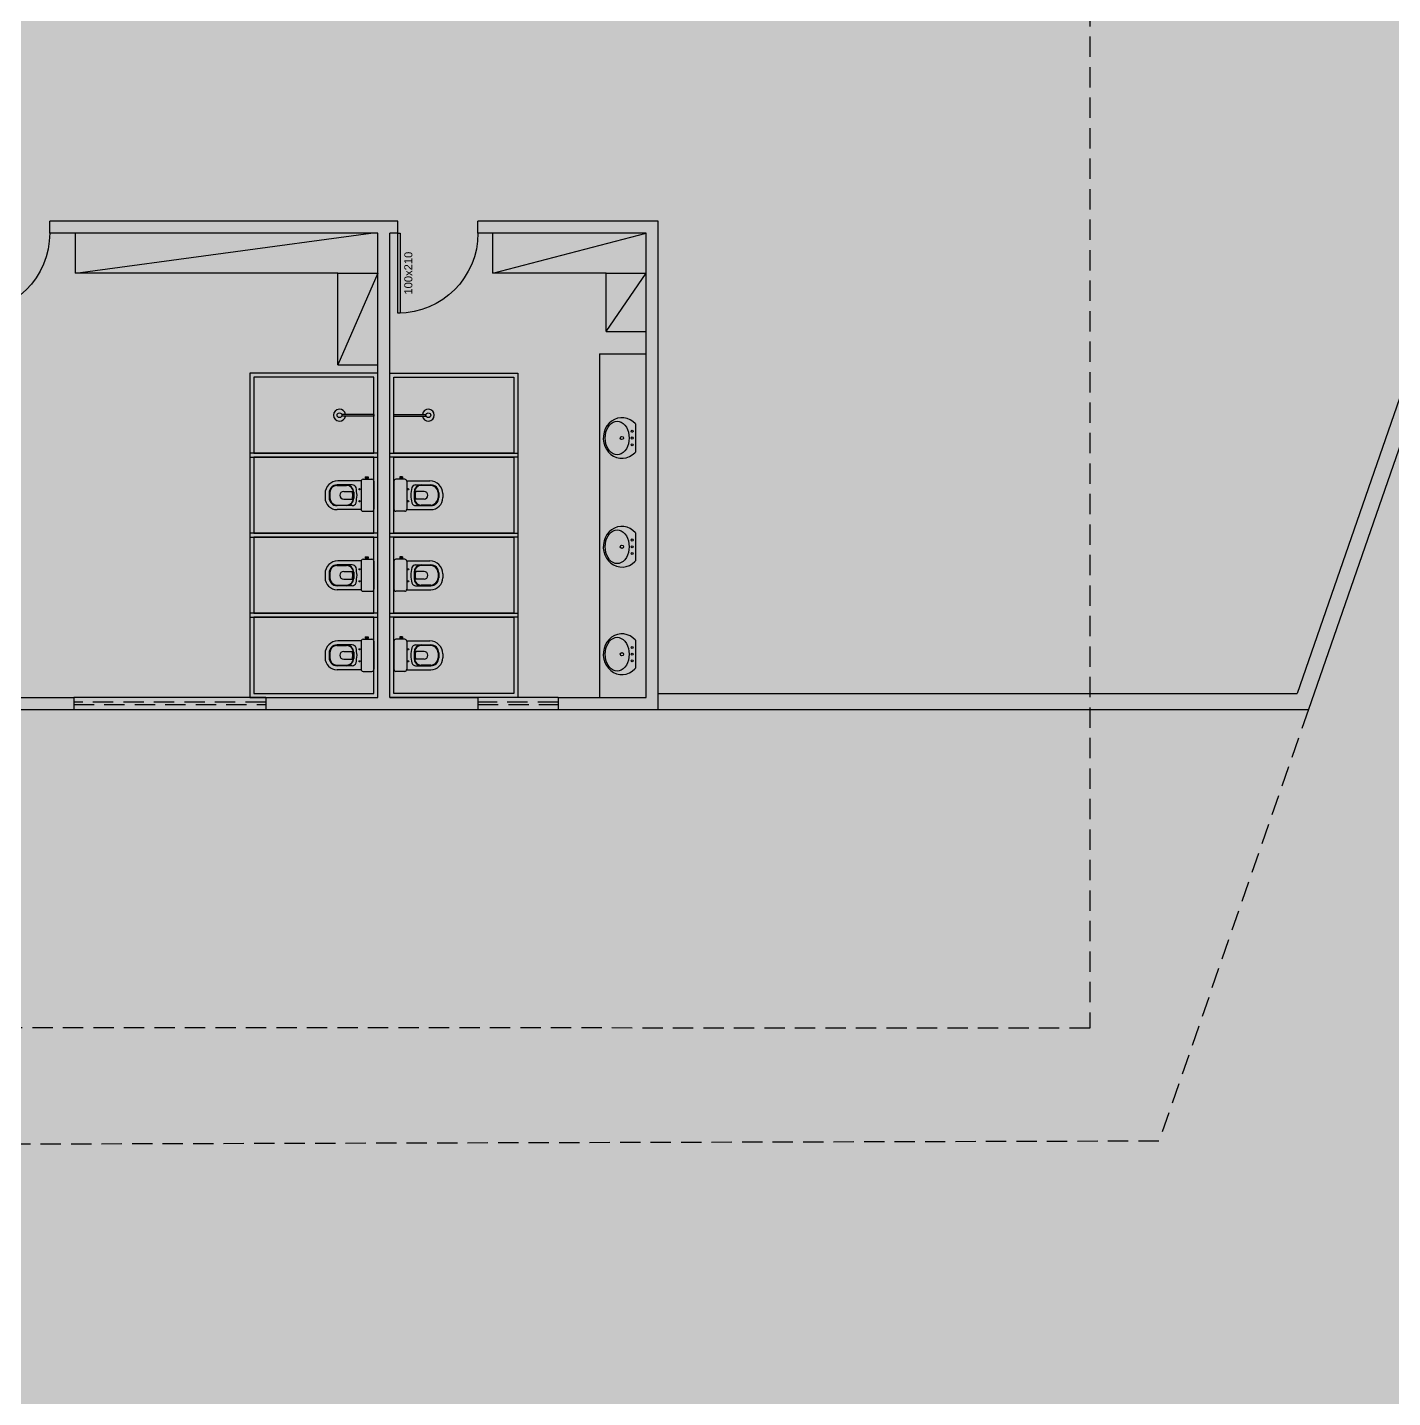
# Model space of a CAD drawing. Header units: centimetres. Extents: x 0 to 1099704, y -139216 to 99734.
# Drawn here: x 855357 to 857062, y 9415 to 11127 of the extents above; entities that cross this region are included whole.
import ezdxf
from ezdxf.enums import TextEntityAlignment as Align

# ---------------------------------------------------------------- set-up
doc = ezdxf.new("R2010")
doc.units = ezdxf.units.CM
doc.header["$LTSCALE"] = 4
doc.linetypes.add('DASHED2', pattern=[9.525, 6.35, -3.175])
for name, color, linetype in [('0.1', 1, 'Continuous'), ('0.2', 2, 'Continuous'), ('0.4', 4, 'Continuous'), ('0.6', 6, 'Continuous'), ('02-CONT', 2, 'Continuous')]:
    doc.layers.add(name, color=color, linetype=linetype)
doc.styles.add('2mm 1-50', font='arial.ttf', dxfattribs={"height": 0.1})

# ---------------------------------------------------------------- blocks, each defined once
blk = doc.blocks.new('1_00e')
blk.add_lwpolyline([(-28.4, -52.3), (-25.4, -52.3), (-25.4, 47.7), (-28.4, 47.7)], close=True)
at = {"color": 1}
blk.add_arc((-28.4, -52.3), 100, 0, 90, dxfattribs=at)

msp = doc.modelspace()

# ---------------------------------------------------------------- hatches: boundary and pattern name
at = {"layer": '0.2', "true_color": 0x000000}
h = msp.add_hatch(color=18, dxfattribs=at)
h.dxf.hatch_style = 1
h.paths.add_polyline_path([(857795.036, 12691.477), (852929.471, 12691.477), (852929.471, 12671.477), (857766.932, 12671.477), (856942.874, 10295.21), (856144.471, 10295.21), (856144.471, 10275.21), (856957.106, 10275.21)])
h = msp.add_hatch(color=18, dxfattribs=at)
h.dxf.hatch_style = 1
h.paths.add_polyline_path([(853733.768, 12513.013), (853693.768, 12513.013), (853693.768, 12488.013), (853708.768, 12488.013), (853708.768, 12498.013), (853733.768, 12498.013)])
h.paths.add_polyline_path([(854753.768, 11998.013), (854743.768, 11998.013), (854743.768, 12213.013), (854933.768, 12213.013), (854933.768, 11998.013), (854923.768, 11998.013), (854923.768, 11983.013), (854948.768, 11983.013), (854958.768, 11983.013), (854958.768, 11998.013), (854948.768, 11998.013), (854948.768, 12213.013), (855138.768, 12213.013), (855138.768, 11998.013), (855128.768, 11998.013), (855128.768, 11983.013), (855153.768, 11983.013), (856023.768, 11983.013), (856023.768, 11998.013), (855153.768, 11998.013), (855153.768, 12298.013), (855138.768, 12298.013), (855138.768, 12228.013), (854933.768, 12228.013), (854743.768, 12228.013), (854743.768, 12298.013), (854728.768, 12298.013), (854728.768, 11998.013), (853708.768, 11998.013), (853708.768, 12328.013), (853701.268, 12328.013), (853693.768, 12328.013), (853693.768, 11983.013), (854743.768, 11983.013), (854753.768, 11983.013)])
h.paths.add_polyline_path([(854821.268, 12513.013), (854743.768, 12513.013), (854703.768, 12513.013), (854703.768, 12498.013), (854728.768, 12498.013), (854821.268, 12498.013)])
h.paths.add_polyline_path([(855178.768, 12513.013), (855138.768, 12513.013), (855061.268, 12513.013), (855061.268, 12498.013), (855153.768, 12498.013), (855178.768, 12498.013)])
h.paths.add_polyline_path([(856683.768, 11998.013), (856683.768, 12048.013), (856668.768, 12048.013), (856668.768, 11998.013), (856298.768, 11998.013), (856298.768, 11983.013), (856353.768, 11983.013), (856353.768, 11791.695), (856368.768, 11791.695), (856368.768, 11983.013), (856668.768, 11983.013), (856668.768, 11885.513), (856683.768, 11885.513)])
h.paths.add_polyline_path([(856683.768, 11685.513), (856668.768, 11685.513), (856668.768, 11588.013), (856368.768, 11588.013), (856368.768, 11598.013), (856353.768, 11598.013), (856353.768, 11573.013), (856683.768, 11573.013)])
h.paths.add_polyline_path([(856368.768, 11791.695), (856353.768, 11791.695), (856353.768, 11718.013), (856368.768, 11718.013)])
h.paths.add_polyline_path([(856088.768, 11724.879), (856063.768, 11724.879), (856063.768, 11709.879), (856073.768, 11709.879), (856073.768, 11179.879), (856023.768, 11179.879), (856023.768, 11164.879), (856088.768, 11164.879)])
h.paths.add_polyline_path([(855843.768, 11179.879), (855793.768, 11179.879), (855793.768, 11709.879), (855963.768, 11709.879), (855963.768, 11724.879), (855778.768, 11724.879), (855768.768, 11724.879), (855768.768, 11709.879), (855778.768, 11709.879), (855778.768, 11179.879), (855703.768, 11179.879), (855703.768, 11164.879), (855793.768, 11164.879), (855843.768, 11164.879)])
h.paths.add_polyline_path([(855303.768, 11179.879), (855228.768, 11179.879), (855228.768, 11709.879), (855608.768, 11709.879), (855608.768, 11717.379), (855608.768, 11724.879), (855213.768, 11724.879), (855203.768, 11724.879), (855203.768, 11709.879), (855213.768, 11709.879), (855213.768, 11179.879), (855178.768, 11179.879), (855178.768, 11164.879), (855228.768, 11164.879), (855303.768, 11164.879)])
h.paths.add_polyline_path([(854998.768, 11179.879), (854963.768, 11179.879), (854963.768, 11709.879), (855103.768, 11709.879), (855103.768, 11724.879), (854948.768, 11724.879), (854938.768, 11724.879), (854938.768, 11709.879), (854948.768, 11709.879), (854948.768, 11179.879), (854898.768, 11179.879), (854898.768, 11164.879), (854963.768, 11164.879), (854998.768, 11164.879)])
h.paths.add_polyline_path([(854718.768, 11179.879), (854668.768, 11179.879), (854668.768, 11709.879), (854838.768, 11709.879), (854838.768, 11724.879), (854653.768, 11724.879), (854643.768, 11724.879), (854643.768, 11709.879), (854653.768, 11709.879), (854653.768, 11179.879), (854563.768, 11179.879), (854563.768, 11164.879), (854668.768, 11164.879), (854718.768, 11164.879)])
h.paths.add_polyline_path([(854363.768, 11179.879), (854273.768, 11179.879), (854273.768, 11709.879), (854543.768, 11709.879), (854543.768, 11724.879), (854258.768, 11724.879), (854248.768, 11724.879), (854248.768, 11709.879), (854258.768, 11709.879), (854258.768, 11179.879), (854133.768, 11179.879), (854133.768, 11164.879), (854273.768, 11164.879), (854363.768, 11164.879)])
h.paths.add_polyline_path([(853833.768, 11179.879), (853708.768, 11179.879), (853708.768, 11709.879), (854088.768, 11709.879), (854088.768, 11717.379), (854088.768, 11724.879), (853693.768, 11724.879), (853693.768, 11164.879), (853833.768, 11164.879)])
h.paths.add_polyline_path([(853751.971, 10290.21), (853659.471, 10290.21), (853659.471, 10870.21), (853669.471, 10870.21), (853669.471, 10885.21), (853644.471, 10885.21), (853644.471, 10605.21), (853634.471, 10605.21), (853634.471, 10590.21), (853644.471, 10590.21), (853644.471, 10290.21), (853444.471, 10290.21), (853444.471, 10590.21), (853544.471, 10590.21), (853544.471, 10605.21), (853429.471, 10605.21), (853429.471, 10275.21), (853659.471, 10275.21), (853751.971, 10275.21)])
h.paths.add_polyline_path([(854259.471, 10870.21), (854269.471, 10870.21), (854269.471, 10885.21), (854244.471, 10885.21), (854114.471, 10885.21), (854114.471, 10870.21), (854244.471, 10870.21), (854244.471, 10290.21), (854151.971, 10290.21), (854151.971, 10275.21), (854259.471, 10275.21), (854329.471, 10275.21), (854329.471, 10290.21), (854259.471, 10290.21)])
h.paths.add_polyline_path([(853914.471, 10885.21), (853769.471, 10885.21), (853769.471, 10870.21), (853914.471, 10870.21)])
h.paths.add_polyline_path([(854564.471, 10885.21), (854369.471, 10885.21), (854369.471, 10870.21), (854564.471, 10870.21)])
h.paths.add_polyline_path([(854609.471, 10290.21), (854529.471, 10290.21), (854529.471, 10275.21), (854609.471, 10275.21)])
h.paths.add_polyline_path([(855414.471, 10290.21), (855274.471, 10290.21), (855274.471, 10870.21), (855284.471, 10870.21), (855284.471, 10885.21), (855259.471, 10885.21), (855064.471, 10885.21), (855064.471, 10870.21), (855259.471, 10870.21), (855259.471, 10290.21), (854909.471, 10290.21), (854909.471, 10275.21), (855274.471, 10275.21), (855414.471, 10275.21)])
h.paths.add_polyline_path([(855809.471, 10870.21), (855819.471, 10870.21), (855819.471, 10885.21), (855794.471, 10885.21), (855384.471, 10885.21), (855384.471, 10870.21), (855794.471, 10870.21), (855794.471, 10290.21), (855654.471, 10290.21), (855654.471, 10275.21), (855809.471, 10275.21), (855919.471, 10275.21), (855919.471, 10290.21), (855809.471, 10290.21)])
h.paths.add_polyline_path([(856144.471, 10885.21), (855919.471, 10885.21), (855919.471, 10870.21), (856129.471, 10870.21), (856129.471, 10290.21), (856019.471, 10290.21), (856019.471, 10275.21), (856144.471, 10275.21)])
h.paths.add_polyline_path([(853126.768, 12268.013), (853126.768, 12498.013), (853316.768, 12498.013), (853316.768, 12268.013)], flags=16)
h.paths.add_polyline_path([(853261.268, 12259.513), (853261.268, 12263.513), (853259.768, 12263.513), (853259.768, 12263.313), (853261.068, 12263.313), (853261.068, 12259.713), (853214.468, 12259.713), (853214.468, 12263.313), (853215.768, 12263.313), (853215.768, 12263.513), (853214.268, 12263.513), (853214.268, 12259.513)])
h.paths.add_polyline_path([(853309.268, 12266.513), (853309.268, 12268.013), (853216.268, 12268.013), (853216.268, 12266.513)], flags=0)
h.paths.add_polyline_path([(853157.268, 12268.013), (853309.268, 12268.013), (853309.268, 12259.013), (853307.768, 12259.013), (853307.768, 12258.813), (853309.068, 12258.813), (853309.068, 12253.213), (853259.468, 12253.213), (853259.468, 12258.813), (853260.768, 12258.813), (853260.768, 12259.013), (853259.268, 12259.013), (853259.268, 12253.013), (853331.768, 12253.013), (853331.768, 12513.013), (853111.768, 12513.013), (853111.768, 12253.013), (853157.268, 12253.013), (853157.268, 12259.013)])
h.paths.add_polyline_path([(856153.768, 12488.013), (856168.768, 12488.013), (856168.768, 12498.013), (856668.768, 12498.013), (856668.768, 12448.013), (856683.768, 12448.013), (856683.768, 12513.013), (856153.768, 12513.013), (856128.768, 12513.013), (856128.768, 12498.013), (856153.768, 12498.013)])
at = {"layer": '0.4', "true_color": 0xf8f3ec}
h = msp.add_hatch(color=7, dxfattribs=at)
h.dxf.hatch_style = 1
h.paths.add_polyline_path([(865654.487, 6328.003), (865654.487, 15549.552), (844265.68, 15549.552), (844265.68, 6328.003)])

# ---------------------------------------------------------------- linework, layer by layer
at = {"ltscale": 10}
msp.add_line((855789.471, 10643.71, 77040.339), (855789.471, 10641.71, 77040.339), dxfattribs=at)
at = {"layer": '0.1', "linetype": 'DASHED2'}
for p, q in [((855654.471, 10284.21, 77040.339), (855414.471, 10284.21, 77040.339)), ((855414.471, 10281.21, 77040.339), (855654.471, 10281.21, 77040.339)), ((856019.471, 10284.21, 77040.339), (855919.471, 10284.21, 77040.339)), ((855919.471, 10281.21, 77040.339), (856019.471, 10281.21, 77040.339)), ((856957.106, 10275.21), (856770.014, 9735.709)), ((856770.014, 9735.709), (852929.471, 9725.21))]:
    msp.add_line(p, q, dxfattribs=at)
msp.add_lwpolyline([(856683.768, 11573.013), (856683.768, 9877.013), (852929.471, 9877.351)], dxfattribs=at)
at = {"layer": '0.2'}
for p, q in [((855416.622, 10820.21, 77040.339), (855416.622, 10870.21, 77040.339)), ((855416.622, 10820.21, 77040.339), (855785.657, 10870.21, 77040.339)), ((855938.166, 10820.21, 77040.339), (855938.166, 10870.21, 77040.339)), ((855938.166, 10820.21, 77040.339), (856129.471, 10870.21, 77040.339)), ((855744.471, 10820.21, 77040.339), (855794.471, 10820.21, 77040.339)), ((855794.471, 10820.21, 77040.339), (855744.471, 10705.659, 77040.339)), ((856079.471, 10820.21, 77040.339), (856129.471, 10820.21, 77040.339)), ((856079.471, 10747.133, 77040.339), (856129.471, 10820.21, 77040.339)), ((856079.471, 10747.133, 77040.339), (856129.471, 10747.133, 77040.339)), ((856071.252, 10719.574, 77040.339), (856129.471, 10719.574, 77040.339)), ((856071.252, 10719.574, 77040.339), (856071.252, 10290.21, 77040.339)), ((855744.471, 10705.659, 77040.339), (855794.471, 10705.659, 77040.339)), ((855789.471, 10643.71, 77040.339), (855749.299, 10643.71, 77040.339)), ((855789.471, 10641.71, 77040.339), (855749.299, 10641.71, 77040.339)), ((855814.471, 10643.71, 77040.339), (855854.643, 10643.71, 77040.339)), ((855814.471, 10641.71, 77040.339), (855854.643, 10641.71, 77040.339)), ((856083.223, 10632.655, 77040.339), (856080.542, 10629.328, 77040.339)), ((856086.392, 10635.423, 77040.339), (856083.223, 10632.655, 77040.339)), ((856083.836, 10630.417, 77040.339), (856085.968, 10632.527, 77040.339)), ((856085.968, 10632.527, 77040.339), (856088.326, 10634.083, 77040.339)), ((856089.953, 10637.547, 77040.339), (856086.392, 10635.423, 77040.339)), ((856088.326, 10634.083, 77040.339), (856090.839, 10635.035, 77040.339)), ((856093.797, 10638.963, 77040.339), (856089.953, 10637.547, 77040.339)), ((856090.839, 10635.035, 77040.339), (856093.431, 10635.356, 77040.339)), ((856093.431, 10635.356, 77040.339), (856096.023, 10635.035, 77040.339)), ((856097.808, 10639.628, 77040.339), (856093.797, 10638.963, 77040.339)), ((856096.023, 10635.035, 77040.339), (856098.537, 10634.083, 77040.339)), ((856101.863, 10639.522, 77040.339), (856097.808, 10639.628, 77040.339)), ((856098.537, 10634.083, 77040.339), (856100.895, 10632.527, 77040.339)), ((856100.895, 10632.527, 77040.339), (856103.026, 10630.417, 77040.339)), ((856105.84, 10638.648, 77040.339), (856101.863, 10639.522, 77040.339)), ((856109.618, 10637.033, 77040.339), (856105.84, 10638.648, 77040.339)), ((856113.082, 10634.725, 77040.339), (856109.618, 10637.033, 77040.339)), ((856116.126, 10631.795, 77040.339), (856113.082, 10634.725, 77040.339)), ((856116.126, 10631.795, 77040.339), (856116.126, 10596.697, 77040.339)), ((856076.152, 10617.068, 77040.339), (856076.055, 10612.635, 77040.339)), ((856076.952, 10621.414, 77040.339), (856076.152, 10617.068, 77040.339)), ((856078.43, 10625.542, 77040.339), (856076.952, 10621.414, 77040.339)), ((856080.542, 10629.328, 77040.339), (856078.43, 10625.542, 77040.339)), ((856078.504, 10614.246, 77040.339), (856078.731, 10617.911, 77040.339)), ((856078.731, 10617.911, 77040.339), (856079.405, 10621.466, 77040.339)), ((856079.405, 10621.466, 77040.339), (856080.504, 10624.801, 77040.339)), ((856080.504, 10624.801, 77040.339), (856081.997, 10627.815, 77040.339)), ((856081.997, 10627.815, 77040.339), (856083.836, 10630.417, 77040.339)), ((856103.026, 10630.417, 77040.339), (856104.866, 10627.815, 77040.339)), ((856104.866, 10627.815, 77040.339), (856106.358, 10624.801, 77040.339)), ((856106.358, 10624.801, 77040.339), (856107.458, 10621.466, 77040.339)), ((856107.458, 10621.466, 77040.339), (856108.132, 10617.911, 77040.339)), ((856108.132, 10617.911, 77040.339), (856108.358, 10614.246, 77040.339)), ((856076.055, 10612.635, 77040.339), (856076.664, 10608.252, 77040.339)), ((856076.664, 10608.252, 77040.339), (856077.96, 10604.051, 77040.339)), ((856077.96, 10604.051, 77040.339), (856079.904, 10600.16, 77040.339)), ((856078.731, 10610.58, 77040.339), (856078.504, 10614.246, 77040.339)), ((856079.405, 10607.026, 77040.339), (856078.731, 10610.58, 77040.339)), ((856080.504, 10603.691, 77040.339), (856079.405, 10607.026, 77040.339)), ((856079.904, 10600.16, 77040.339), (856082.436, 10596.697, 77040.339)), ((856081.997, 10600.677, 77040.339), (856080.504, 10603.691, 77040.339)), ((856083.836, 10598.075, 77040.339), (856081.997, 10600.677, 77040.339)), ((856085.968, 10595.964, 77040.339), (856083.836, 10598.075, 77040.339)), ((856103.026, 10598.075, 77040.339), (856100.895, 10595.964, 77040.339)), ((856104.866, 10600.677, 77040.339), (856103.026, 10598.075, 77040.339)), ((856106.358, 10603.691, 77040.339), (856104.866, 10600.677, 77040.339)), ((856107.458, 10607.026, 77040.339), (856106.358, 10603.691, 77040.339)), ((856108.132, 10610.58, 77040.339), (856107.458, 10607.026, 77040.339)), ((856108.358, 10614.246, 77040.339), (856108.132, 10610.58, 77040.339)), ((856082.436, 10596.697, 77040.339), (856085.481, 10593.767, 77040.339)), ((856085.481, 10593.767, 77040.339), (856088.944, 10591.459, 77040.339)), ((856088.326, 10594.409, 77040.339), (856085.968, 10595.964, 77040.339)), ((856090.839, 10593.457, 77040.339), (856088.326, 10594.409, 77040.339)), ((856088.944, 10591.459, 77040.339), (856092.722, 10589.843, 77040.339)), ((856093.431, 10593.136, 77040.339), (856090.839, 10593.457, 77040.339)), ((856092.722, 10589.843, 77040.339), (856096.699, 10588.969, 77040.339)), ((856096.023, 10593.457, 77040.339), (856093.431, 10593.136, 77040.339)), ((856098.537, 10594.409, 77040.339), (856096.023, 10593.457, 77040.339)), ((856096.699, 10588.969, 77040.339), (856100.755, 10588.863, 77040.339)), ((856100.895, 10595.964, 77040.339), (856098.537, 10594.409, 77040.339)), ((856100.755, 10588.863, 77040.339), (856104.765, 10589.528, 77040.339)), ((856104.765, 10589.528, 77040.339), (856108.609, 10590.945, 77040.339)), ((856108.609, 10590.945, 77040.339), (856112.17, 10593.069, 77040.339)), ((856112.17, 10593.069, 77040.339), (856115.339, 10595.837, 77040.339)), ((856115.339, 10595.837, 77040.339), (856116.126, 10596.697, 77040.339)), ((855778.721, 10565.71, 77040.339), (855778.721, 10564.21, 77040.339)), ((855778.721, 10565.71, 77040.339), (855782.221, 10565.71, 77040.339)), ((855778.721, 10564.21, 77040.339), (855782.221, 10564.21, 77040.339)), ((855778.971, 10564.21, 77040.339), (855778.971, 10562.71, 77040.339)), ((855781.971, 10564.21, 77040.339), (855781.971, 10562.71, 77040.339)), ((855782.221, 10565.71, 77040.339), (855782.221, 10564.21, 77040.339)), ((855821.721, 10565.71, 77040.339), (855821.721, 10564.21, 77040.339)), ((855825.221, 10565.71, 77040.339), (855821.721, 10565.71, 77040.339)), ((855825.221, 10564.21, 77040.339), (855821.721, 10564.21, 77040.339)), ((855821.971, 10564.21, 77040.339), (855821.971, 10562.71, 77040.339)), ((855824.971, 10564.21, 77040.339), (855824.971, 10562.71, 77040.339)), ((855825.221, 10565.71, 77040.339), (855825.221, 10564.21, 77040.339)), ((855743.371, 10554.96, 77040.339), (855755.371, 10554.96, 77040.339)), ((855755.071, 10555.71, 77040.339), (855743.471, 10555.71, 77040.339)), ((855773.522, 10560.71, 77040.339), (855744.471, 10560.71, 77040.339)), ((855751.771, 10547.51, 77040.339), (855762.364, 10547.51, 77040.339)), ((855762.346, 10555.71, 77040.339), (855755.071, 10555.71, 77040.339)), ((855763.871, 10546.46, 77040.339), (855763.871, 10538.96, 77040.339)), ((855764.271, 10546.51, 77040.339), (855764.271, 10538.91, 77040.339)), ((855773.471, 10560.21, 77040.339), (855773.471, 10525.21, 77040.339)), ((855775.971, 10562.71, 77040.339), (855786.971, 10562.71, 77040.339)), ((855789.471, 10560.21, 77040.339), (855789.471, 10525.21, 77040.339)), ((855814.471, 10560.21, 77040.339), (855814.471, 10525.21, 77040.339)), ((855827.971, 10562.71, 77040.339), (855816.971, 10562.71, 77040.339)), ((855830.421, 10560.71, 77040.339), (855859.471, 10560.71, 77040.339)), ((855830.471, 10560.21, 77040.339), (855830.471, 10525.21, 77040.339)), ((855839.671, 10546.51, 77040.339), (855839.671, 10538.91, 77040.339)), ((855840.071, 10546.46, 77040.339), (855840.071, 10538.96, 77040.339)), ((855852.171, 10547.51, 77040.339), (855841.578, 10547.51, 77040.339)), ((855841.597, 10555.71, 77040.339), (855848.871, 10555.71, 77040.339)), ((855860.571, 10554.96, 77040.339), (855848.571, 10554.96, 77040.339)), ((855848.871, 10555.71, 77040.339), (855860.471, 10555.71, 77040.339)), ((855728.471, 10544.71, 77040.339), (855728.471, 10539.71, 77040.339)), ((855733.471, 10545.71, 77040.339), (855733.471, 10539.71, 77040.339)), ((855734.371, 10545.96, 77040.339), (855734.371, 10539.46, 77040.339)), ((855743.371, 10530.46, 77040.339), (855755.371, 10530.46, 77040.339)), ((855755.071, 10529.71, 77040.339), (855743.471, 10529.71, 77040.339)), ((855751.771, 10537.91, 77040.339), (855762.364, 10537.91, 77040.339)), ((855762.346, 10529.71, 77040.339), (855755.071, 10529.71, 77040.339)), ((855852.171, 10537.91, 77040.339), (855841.578, 10537.91, 77040.339)), ((855841.597, 10529.71, 77040.339), (855848.871, 10529.71, 77040.339)), ((855860.571, 10530.46, 77040.339), (855848.571, 10530.46, 77040.339)), ((855848.871, 10529.71, 77040.339), (855860.471, 10529.71, 77040.339)), ((855869.571, 10545.96, 77040.339), (855869.571, 10539.46, 77040.339)), ((855870.471, 10545.71, 77040.339), (855870.471, 10539.71, 77040.339)), ((855875.471, 10544.71, 77040.339), (855875.471, 10539.71, 77040.339)), ((855773.522, 10524.71, 77040.339), (855743.471, 10524.71, 77040.339)), ((855775.971, 10522.71, 77040.339), (855786.971, 10522.71, 77040.339)), ((855827.971, 10522.71, 77040.339), (855816.971, 10522.71, 77040.339)), ((855830.421, 10524.71, 77040.339), (855860.471, 10524.71, 77040.339)), ((856083.223, 10496.811, 77040.339), (856080.542, 10493.484, 77040.339)), ((856086.392, 10499.578, 77040.339), (856083.223, 10496.811, 77040.339)), ((856083.836, 10494.573, 77040.339), (856085.968, 10496.683, 77040.339)), ((856085.968, 10496.683, 77040.339), (856088.326, 10498.239, 77040.339)), ((856089.953, 10501.703, 77040.339), (856086.392, 10499.578, 77040.339)), ((856088.326, 10498.239, 77040.339), (856090.839, 10499.191, 77040.339)), ((856093.797, 10503.119, 77040.339), (856089.953, 10501.703, 77040.339)), ((856090.839, 10499.191, 77040.339), (856093.431, 10499.512, 77040.339)), ((856093.431, 10499.512, 77040.339), (856096.023, 10499.191, 77040.339)), ((856097.808, 10503.784, 77040.339), (856093.797, 10503.119, 77040.339)), ((856096.023, 10499.191, 77040.339), (856098.537, 10498.239, 77040.339)), ((856101.863, 10503.678, 77040.339), (856097.808, 10503.784, 77040.339)), ((856098.537, 10498.239, 77040.339), (856100.895, 10496.683, 77040.339)), ((856100.895, 10496.683, 77040.339), (856103.026, 10494.573, 77040.339)), ((856105.84, 10502.804, 77040.339), (856101.863, 10503.678, 77040.339)), ((856109.618, 10501.189, 77040.339), (856105.84, 10502.804, 77040.339)), ((856113.082, 10498.881, 77040.339), (856109.618, 10501.189, 77040.339)), ((856116.126, 10495.951, 77040.339), (856113.082, 10498.881, 77040.339)), ((856116.126, 10495.951, 77040.339), (856116.126, 10460.853, 77040.339)), ((856076.152, 10481.224, 77040.339), (856076.055, 10476.791, 77040.339)), ((856076.952, 10485.57, 77040.339), (856076.152, 10481.224, 77040.339)), ((856078.43, 10489.698, 77040.339), (856076.952, 10485.57, 77040.339)), ((856080.542, 10493.484, 77040.339), (856078.43, 10489.698, 77040.339)), ((856078.504, 10478.402, 77040.339), (856078.731, 10482.067, 77040.339)), ((856078.731, 10474.736, 77040.339), (856078.504, 10478.402, 77040.339)), ((856078.731, 10482.067, 77040.339), (856079.405, 10485.622, 77040.339)), ((856079.405, 10485.622, 77040.339), (856080.504, 10488.957, 77040.339)), ((856080.504, 10488.957, 77040.339), (856081.997, 10491.971, 77040.339)), ((856081.997, 10491.971, 77040.339), (856083.836, 10494.573, 77040.339)), ((856103.026, 10494.573, 77040.339), (856104.866, 10491.971, 77040.339)), ((856104.866, 10491.971, 77040.339), (856106.358, 10488.957, 77040.339)), ((856106.358, 10488.957, 77040.339), (856107.458, 10485.622, 77040.339)), ((856107.458, 10485.622, 77040.339), (856108.132, 10482.067, 77040.339)), ((856108.132, 10482.067, 77040.339), (856108.358, 10478.402, 77040.339)), ((856108.358, 10478.402, 77040.339), (856108.132, 10474.736, 77040.339)), ((855773.522, 10460.71, 77040.339), (855744.471, 10460.71, 77040.339)), ((855775.971, 10462.71, 77040.339), (855786.971, 10462.71, 77040.339)), ((855778.721, 10465.71, 77040.339), (855778.721, 10464.21, 77040.339)), ((855778.721, 10465.71, 77040.339), (855782.221, 10465.71, 77040.339)), ((855778.721, 10464.21, 77040.339), (855782.221, 10464.21, 77040.339)), ((855778.971, 10464.21, 77040.339), (855778.971, 10462.71, 77040.339)), ((855781.971, 10464.21, 77040.339), (855781.971, 10462.71, 77040.339)), ((855782.221, 10465.71, 77040.339), (855782.221, 10464.21, 77040.339)), ((855827.971, 10462.71, 77040.339), (855816.971, 10462.71, 77040.339)), ((855821.721, 10465.71, 77040.339), (855821.721, 10464.21, 77040.339)), ((855825.221, 10465.71, 77040.339), (855821.721, 10465.71, 77040.339)), ((855825.221, 10464.21, 77040.339), (855821.721, 10464.21, 77040.339)), ((855821.971, 10464.21, 77040.339), (855821.971, 10462.71, 77040.339)), ((855824.971, 10464.21, 77040.339), (855824.971, 10462.71, 77040.339)), ((855825.221, 10465.71, 77040.339), (855825.221, 10464.21, 77040.339)), ((855830.421, 10460.71, 77040.339), (855859.471, 10460.71, 77040.339)), ((856076.055, 10476.791, 77040.339), (856076.664, 10472.408, 77040.339)), ((856076.664, 10472.408, 77040.339), (856077.96, 10468.207, 77040.339)), ((856077.96, 10468.207, 77040.339), (856079.904, 10464.316, 77040.339)), ((856079.405, 10471.182, 77040.339), (856078.731, 10474.736, 77040.339)), ((856080.504, 10467.847, 77040.339), (856079.405, 10471.182, 77040.339)), ((856079.904, 10464.316, 77040.339), (856082.436, 10460.853, 77040.339)), ((856081.997, 10464.833, 77040.339), (856080.504, 10467.847, 77040.339)), ((856083.836, 10462.231, 77040.339), (856081.997, 10464.833, 77040.339)), ((856082.436, 10460.853, 77040.339), (856085.481, 10457.922, 77040.339)), ((856085.968, 10460.12, 77040.339), (856083.836, 10462.231, 77040.339)), ((856103.026, 10462.231, 77040.339), (856100.895, 10460.12, 77040.339)), ((856104.866, 10464.833, 77040.339), (856103.026, 10462.231, 77040.339)), ((856106.358, 10467.847, 77040.339), (856104.866, 10464.833, 77040.339)), ((856107.458, 10471.182, 77040.339), (856106.358, 10467.847, 77040.339)), ((856108.132, 10474.736, 77040.339), (856107.458, 10471.182, 77040.339)), ((856115.339, 10459.993, 77040.339), (856116.126, 10460.853, 77040.339)), ((855728.471, 10444.71, 77040.339), (855728.471, 10439.71, 77040.339)), ((855733.471, 10445.71, 77040.339), (855733.471, 10439.71, 77040.339)), ((855734.371, 10445.96, 77040.339), (855734.371, 10439.46, 77040.339)), ((855743.371, 10454.96, 77040.339), (855755.371, 10454.96, 77040.339)), ((855755.071, 10455.71, 77040.339), (855743.471, 10455.71, 77040.339)), ((855751.771, 10447.51, 77040.339), (855762.364, 10447.51, 77040.339)), ((855762.346, 10455.71, 77040.339), (855755.071, 10455.71, 77040.339)), ((855763.871, 10446.46, 77040.339), (855763.871, 10438.96, 77040.339)), ((855764.271, 10446.51, 77040.339), (855764.271, 10438.91, 77040.339)), ((855773.471, 10460.21, 77040.339), (855773.471, 10425.21, 77040.339)), ((855789.471, 10460.21, 77040.339), (855789.471, 10425.21, 77040.339)), ((855814.471, 10460.21, 77040.339), (855814.471, 10425.21, 77040.339)), ((855830.471, 10460.21, 77040.339), (855830.471, 10425.21, 77040.339)), ((855839.671, 10446.51, 77040.339), (855839.671, 10438.91, 77040.339)), ((855840.071, 10446.46, 77040.339), (855840.071, 10438.96, 77040.339)), ((855852.171, 10447.51, 77040.339), (855841.578, 10447.51, 77040.339)), ((855841.597, 10455.71, 77040.339), (855848.871, 10455.71, 77040.339)), ((855860.571, 10454.96, 77040.339), (855848.571, 10454.96, 77040.339)), ((855848.871, 10455.71, 77040.339), (855860.471, 10455.71, 77040.339)), ((855869.571, 10445.96, 77040.339), (855869.571, 10439.46, 77040.339)), ((855870.471, 10445.71, 77040.339), (855870.471, 10439.71, 77040.339)), ((855875.471, 10444.71, 77040.339), (855875.471, 10439.71, 77040.339)), ((856085.481, 10457.922, 77040.339), (856088.944, 10455.615, 77040.339)), ((856088.326, 10458.565, 77040.339), (856085.968, 10460.12, 77040.339)), ((856090.839, 10457.613, 77040.339), (856088.326, 10458.565, 77040.339)), ((856088.944, 10455.615, 77040.339), (856092.722, 10453.999, 77040.339)), ((856093.431, 10457.292, 77040.339), (856090.839, 10457.613, 77040.339)), ((856092.722, 10453.999, 77040.339), (856096.699, 10453.125, 77040.339)), ((856096.023, 10457.613, 77040.339), (856093.431, 10457.292, 77040.339)), ((856098.537, 10458.565, 77040.339), (856096.023, 10457.613, 77040.339)), ((856096.699, 10453.125, 77040.339), (856100.755, 10453.019, 77040.339)), ((856100.895, 10460.12, 77040.339), (856098.537, 10458.565, 77040.339)), ((856100.755, 10453.019, 77040.339), (856104.765, 10453.684, 77040.339)), ((856104.765, 10453.684, 77040.339), (856108.609, 10455.101, 77040.339)), ((856108.609, 10455.101, 77040.339), (856112.17, 10457.225, 77040.339)), ((856112.17, 10457.225, 77040.339), (856115.339, 10459.993, 77040.339)), ((855743.371, 10430.46, 77040.339), (855755.371, 10430.46, 77040.339)), ((855755.071, 10429.71, 77040.339), (855743.471, 10429.71, 77040.339)), ((855751.771, 10437.91, 77040.339), (855762.364, 10437.91, 77040.339)), ((855762.346, 10429.71, 77040.339), (855755.071, 10429.71, 77040.339)), ((855852.171, 10437.91, 77040.339), (855841.578, 10437.91, 77040.339)), ((855841.597, 10429.71, 77040.339), (855848.871, 10429.71, 77040.339)), ((855860.571, 10430.46, 77040.339), (855848.571, 10430.46, 77040.339)), ((855848.871, 10429.71, 77040.339), (855860.471, 10429.71, 77040.339)), ((855773.522, 10424.71, 77040.339), (855743.471, 10424.71, 77040.339)), ((855775.971, 10422.71, 77040.339), (855786.971, 10422.71, 77040.339)), ((855827.971, 10422.71, 77040.339), (855816.971, 10422.71, 77040.339)), ((855830.421, 10424.71, 77040.339), (855860.471, 10424.71, 77040.339)), ((855773.522, 10360.71, 77040.339), (855744.471, 10360.71, 77040.339)), ((855773.471, 10360.21, 77040.339), (855773.471, 10325.21, 77040.339)), ((855775.971, 10362.71, 77040.339), (855786.971, 10362.71, 77040.339)), ((855778.721, 10365.71, 77040.339), (855778.721, 10364.21, 77040.339)), ((855778.721, 10365.71, 77040.339), (855782.221, 10365.71, 77040.339)), ((855778.721, 10364.21, 77040.339), (855782.221, 10364.21, 77040.339)), ((855778.971, 10364.21, 77040.339), (855778.971, 10362.71, 77040.339)), ((855781.971, 10364.21, 77040.339), (855781.971, 10362.71, 77040.339)), ((855782.221, 10365.71, 77040.339), (855782.221, 10364.21, 77040.339)), ((855789.471, 10360.21, 77040.339), (855789.471, 10325.21, 77040.339)), ((855814.471, 10360.21, 77040.339), (855814.471, 10325.21, 77040.339)), ((855827.971, 10362.71, 77040.339), (855816.971, 10362.71, 77040.339)), ((855821.721, 10365.71, 77040.339), (855821.721, 10364.21, 77040.339)), ((855825.221, 10365.71, 77040.339), (855821.721, 10365.71, 77040.339)), ((855825.221, 10364.21, 77040.339), (855821.721, 10364.21, 77040.339)), ((855821.971, 10364.21, 77040.339), (855821.971, 10362.71, 77040.339)), ((855824.971, 10364.21, 77040.339), (855824.971, 10362.71, 77040.339)), ((855825.221, 10365.71, 77040.339), (855825.221, 10364.21, 77040.339)), ((855830.421, 10360.71, 77040.339), (855859.471, 10360.71, 77040.339)), ((855830.471, 10360.21, 77040.339), (855830.471, 10325.21, 77040.339)), ((856080.542, 10359.165, 77040.339), (856078.43, 10355.38, 77040.339)), ((856083.223, 10362.492, 77040.339), (856080.542, 10359.165, 77040.339)), ((856081.997, 10357.652, 77040.339), (856083.836, 10360.254, 77040.339)), ((856086.392, 10365.26, 77040.339), (856083.223, 10362.492, 77040.339)), ((856083.836, 10360.254, 77040.339), (856085.968, 10362.365, 77040.339)), ((856085.968, 10362.365, 77040.339), (856088.326, 10363.92, 77040.339)), ((856089.953, 10367.384, 77040.339), (856086.392, 10365.26, 77040.339)), ((856088.326, 10363.92, 77040.339), (856090.839, 10364.872, 77040.339)), ((856093.797, 10368.8, 77040.339), (856089.953, 10367.384, 77040.339)), ((856090.839, 10364.872, 77040.339), (856093.431, 10365.193, 77040.339)), ((856093.431, 10365.193, 77040.339), (856096.023, 10364.872, 77040.339)), ((856097.808, 10369.466, 77040.339), (856093.797, 10368.8, 77040.339)), ((856096.023, 10364.872, 77040.339), (856098.537, 10363.92, 77040.339)), ((856101.863, 10369.36, 77040.339), (856097.808, 10369.466, 77040.339)), ((856098.537, 10363.92, 77040.339), (856100.895, 10362.365, 77040.339)), ((856100.895, 10362.365, 77040.339), (856103.026, 10360.254, 77040.339)), ((856105.84, 10368.486, 77040.339), (856101.863, 10369.36, 77040.339)), ((856103.026, 10360.254, 77040.339), (856104.866, 10357.652, 77040.339)), ((856109.618, 10366.87, 77040.339), (856105.84, 10368.486, 77040.339)), ((856113.082, 10364.562, 77040.339), (856109.618, 10366.87, 77040.339)), ((856116.126, 10361.632, 77040.339), (856113.082, 10364.562, 77040.339)), ((856116.126, 10361.632, 77040.339), (856116.126, 10326.534, 77040.339)), ((855728.471, 10344.71, 77040.339), (855728.471, 10339.71, 77040.339)), ((855733.471, 10345.71, 77040.339), (855733.471, 10339.71, 77040.339)), ((855734.371, 10345.96, 77040.339), (855734.371, 10339.46, 77040.339)), ((855743.371, 10354.96, 77040.339), (855755.371, 10354.96, 77040.339)), ((855755.071, 10355.71, 77040.339), (855743.471, 10355.71, 77040.339)), ((855751.771, 10347.51, 77040.339), (855762.364, 10347.51, 77040.339)), ((855762.346, 10355.71, 77040.339), (855755.071, 10355.71, 77040.339)), ((855763.871, 10346.46, 77040.339), (855763.871, 10338.96, 77040.339)), ((855764.271, 10346.51, 77040.339), (855764.271, 10338.91, 77040.339)), ((855839.671, 10346.51, 77040.339), (855839.671, 10338.91, 77040.339)), ((855840.071, 10346.46, 77040.339), (855840.071, 10338.96, 77040.339)), ((855852.171, 10347.51, 77040.339), (855841.578, 10347.51, 77040.339)), ((855841.597, 10355.71, 77040.339), (855848.871, 10355.71, 77040.339)), ((855860.571, 10354.96, 77040.339), (855848.571, 10354.96, 77040.339)), ((855848.871, 10355.71, 77040.339), (855860.471, 10355.71, 77040.339)), ((855869.571, 10345.96, 77040.339), (855869.571, 10339.46, 77040.339)), ((855870.471, 10345.71, 77040.339), (855870.471, 10339.71, 77040.339)), ((855875.471, 10344.71, 77040.339), (855875.471, 10339.71, 77040.339)), ((856076.152, 10346.905, 77040.339), (856076.055, 10342.473, 77040.339)), ((856076.055, 10342.473, 77040.339), (856076.664, 10338.09, 77040.339)), ((856076.952, 10351.251, 77040.339), (856076.152, 10346.905, 77040.339)), ((856078.43, 10355.38, 77040.339), (856076.952, 10351.251, 77040.339)), ((856078.504, 10344.083, 77040.339), (856078.731, 10347.749, 77040.339)), ((856078.731, 10340.418, 77040.339), (856078.504, 10344.083, 77040.339)), ((856078.731, 10347.749, 77040.339), (856079.405, 10351.303, 77040.339)), ((856079.405, 10351.303, 77040.339), (856080.504, 10354.638, 77040.339)), ((856080.504, 10354.638, 77040.339), (856081.997, 10357.652, 77040.339)), ((856104.866, 10357.652, 77040.339), (856106.358, 10354.638, 77040.339)), ((856106.358, 10354.638, 77040.339), (856107.458, 10351.303, 77040.339)), ((856107.458, 10351.303, 77040.339), (856108.132, 10347.749, 77040.339)), ((856108.132, 10347.749, 77040.339), (856108.358, 10344.083, 77040.339)), ((856108.358, 10344.083, 77040.339), (856108.132, 10340.418, 77040.339)), ((855743.371, 10330.46, 77040.339), (855755.371, 10330.46, 77040.339)), ((855755.071, 10329.71, 77040.339), (855743.471, 10329.71, 77040.339)), ((855773.522, 10324.71, 77040.339), (855743.471, 10324.71, 77040.339)), ((855751.771, 10337.91, 77040.339), (855762.364, 10337.91, 77040.339)), ((855762.346, 10329.71, 77040.339), (855755.071, 10329.71, 77040.339)), ((855830.421, 10324.71, 77040.339), (855860.471, 10324.71, 77040.339)), ((855852.171, 10337.91, 77040.339), (855841.578, 10337.91, 77040.339)), ((855841.597, 10329.71, 77040.339), (855848.871, 10329.71, 77040.339)), ((855860.571, 10330.46, 77040.339), (855848.571, 10330.46, 77040.339)), ((855848.871, 10329.71, 77040.339), (855860.471, 10329.71, 77040.339)), ((856076.664, 10338.09, 77040.339), (856077.96, 10333.889, 77040.339)), ((856077.96, 10333.889, 77040.339), (856079.904, 10329.997, 77040.339)), ((856079.405, 10336.863, 77040.339), (856078.731, 10340.418, 77040.339)), ((856080.504, 10333.528, 77040.339), (856079.405, 10336.863, 77040.339)), ((856079.904, 10329.997, 77040.339), (856082.436, 10326.534, 77040.339)), ((856081.997, 10330.514, 77040.339), (856080.504, 10333.528, 77040.339)), ((856083.836, 10327.912, 77040.339), (856081.997, 10330.514, 77040.339)), ((856082.436, 10326.534, 77040.339), (856085.481, 10323.604, 77040.339)), ((856085.968, 10325.802, 77040.339), (856083.836, 10327.912, 77040.339)), ((856085.481, 10323.604, 77040.339), (856088.944, 10321.296, 77040.339)), ((856088.326, 10324.246, 77040.339), (856085.968, 10325.802, 77040.339)), ((856090.839, 10323.294, 77040.339), (856088.326, 10324.246, 77040.339)), ((856098.537, 10324.246, 77040.339), (856096.023, 10323.294, 77040.339)), ((856100.895, 10325.802, 77040.339), (856098.537, 10324.246, 77040.339)), ((856103.026, 10327.912, 77040.339), (856100.895, 10325.802, 77040.339)), ((856104.866, 10330.514, 77040.339), (856103.026, 10327.912, 77040.339)), ((856106.358, 10333.528, 77040.339), (856104.866, 10330.514, 77040.339)), ((856107.458, 10336.863, 77040.339), (856106.358, 10333.528, 77040.339)), ((856108.132, 10340.418, 77040.339), (856107.458, 10336.863, 77040.339)), ((856112.17, 10322.906, 77040.339), (856115.339, 10325.674, 77040.339)), ((856115.339, 10325.674, 77040.339), (856116.126, 10326.534, 77040.339)), ((855775.971, 10322.71, 77040.339), (855786.971, 10322.71, 77040.339)), ((855827.971, 10322.71, 77040.339), (855816.971, 10322.71, 77040.339)), ((856088.944, 10321.296, 77040.339), (856092.722, 10319.681, 77040.339)), ((856093.431, 10322.973, 77040.339), (856090.839, 10323.294, 77040.339)), ((856092.722, 10319.681, 77040.339), (856096.699, 10318.807, 77040.339)), ((856096.023, 10323.294, 77040.339), (856093.431, 10322.973, 77040.339)), ((856096.699, 10318.807, 77040.339), (856100.755, 10318.701, 77040.339)), ((856100.755, 10318.701, 77040.339), (856104.765, 10319.366, 77040.339)), ((856104.765, 10319.366, 77040.339), (856108.609, 10320.782, 77040.339)), ((856108.609, 10320.782, 77040.339), (856112.17, 10322.906, 77040.339))]:
    msp.add_line(p, q, dxfattribs=at)
at = {"layer": '0.2', "elevation": 77040.339}
for points in [[(855744.471, 10705.659), (855744.471, 10820.21), (855416.622, 10820.21)], [(856079.471, 10747.133), (856079.471, 10820.21), (855938.166, 10820.21)]]:
    msp.add_lwpolyline(points, dxfattribs=at)
for points in [[(855634.471, 10590.21), (855794.471, 10590.21), (855794.471, 10695.21), (855634.471, 10695.21)], [(855639.471, 10595.21), (855789.471, 10595.21), (855789.471, 10690.21), (855639.471, 10690.21)], [(855969.471, 10590.21), (855809.471, 10590.21), (855809.471, 10695.21), (855969.471, 10695.21)], [(855964.471, 10595.21), (855814.471, 10595.21), (855814.471, 10690.21), (855964.471, 10690.21)], [(855634.471, 10490.21), (855794.471, 10490.21), (855794.471, 10595.21), (855634.471, 10595.21)], [(855639.471, 10495.21), (855789.471, 10495.21), (855789.471, 10590.21), (855639.471, 10590.21)], [(855969.471, 10490.21), (855809.471, 10490.21), (855809.471, 10595.21), (855969.471, 10595.21)], [(855964.471, 10495.21), (855814.471, 10495.21), (855814.471, 10590.21), (855964.471, 10590.21)], [(855634.471, 10390.21), (855794.471, 10390.21), (855794.471, 10495.21), (855634.471, 10495.21)], [(855969.471, 10390.21), (855809.471, 10390.21), (855809.471, 10495.21), (855969.471, 10495.21)], [(855639.471, 10395.21), (855789.471, 10395.21), (855789.471, 10490.21), (855639.471, 10490.21)], [(855964.471, 10395.21), (855814.471, 10395.21), (855814.471, 10490.21), (855964.471, 10490.21)], [(855634.471, 10290.21), (855794.471, 10290.21), (855794.471, 10395.21), (855634.471, 10395.21)], [(855969.471, 10290.21), (855809.471, 10290.21), (855809.471, 10395.21), (855969.471, 10395.21)], [(855639.471, 10295.21), (855789.471, 10295.21), (855789.471, 10390.21), (855639.471, 10390.21)], [(855964.471, 10295.21), (855814.471, 10295.21), (855814.471, 10390.21), (855964.471, 10390.21)]]:
    msp.add_lwpolyline(points, close=True, dxfattribs=at)
at = {"layer": '0.2'}
for centre, radius in [((855746.471, 10642.71, 77040.339), 3), ((855857.471, 10642.71, 77040.339), 3), ((856099.281, 10614.246, 77040.339), 2.035), ((856111.998, 10622.639, 77040.339), 1.272), ((856111.998, 10614.246, 77040.339), 1.272), ((856111.998, 10605.853, 77040.339), 1.272), ((855771.571, 10550.21, 77040.339), 0.75), ((855832.371, 10550.21, 77040.339), 0.75), ((855771.571, 10535.21, 77040.339), 0.75), ((855832.371, 10535.21, 77040.339), 0.75), ((856099.281, 10478.402, 77040.339), 2.035), ((856111.998, 10486.795, 77040.339), 1.272), ((856111.998, 10478.402, 77040.339), 1.272), ((856111.998, 10470.009, 77040.339), 1.272), ((855771.571, 10450.21, 77040.339), 0.75), ((855832.371, 10450.21, 77040.339), 0.75), ((855771.571, 10435.21, 77040.339), 0.75), ((855832.371, 10435.21, 77040.339), 0.75), ((855771.571, 10350.21, 77040.339), 0.75), ((855832.371, 10350.21, 77040.339), 0.75), ((856099.281, 10344.083, 77040.339), 2.035), ((856111.998, 10352.476, 77040.339), 1.272), ((856111.998, 10344.083, 77040.339), 1.272), ((855771.571, 10335.21, 77040.339), 0.75), ((855832.371, 10335.21, 77040.339), 0.75), ((856111.998, 10335.69, 77040.339), 1.272)]:
    msp.add_circle(centre, radius, dxfattribs=at)
for centre, radius, start, end in [((855746.471, 10642.71, 77040.339), 7.5, 7.662256, 352.337744), ((855857.471, 10642.71, 77040.339), 7.5, 187.662256, 172.337744), ((855744.471, 10544.71, 77040.339), 16, 90, 180), ((855743.471, 10545.71, 77040.339), 10, 90, 180), ((855743.371, 10545.96, 77040.339), 9, 90, 180), ((855751.771, 10542.71, 77040.339), 4.8, 90, 270), ((855755.071, 10546.51, 77040.339), 9.2, 0, 90), ((855755.371, 10546.46, 77040.339), 8.5, 0, 90), ((855762.303, 10550.523, 77040.339), 5.187, 19.378366, 89.527901), ((855750.652, 10543.591, 77040.339), 12.351, 355.907454, 18.497869), ((855683.915, 10537.141, 77040.339), 84.64, 3.772404, 10.278794), ((855775.971, 10560.21, 77040.339), 2.5, 90, 180), ((855786.971, 10560.21, 77040.339), 2.5, 0, 90), ((855816.971, 10560.21, 77040.339), 2.5, 90, 180), ((855827.971, 10560.21, 77040.339), 2.5, 0, 90), ((855920.027, 10537.141, 77040.339), 84.64, 169.721206, 176.227596), ((855841.639, 10550.523, 77040.339), 5.187, 90.472099, 160.621634), ((855848.871, 10546.51, 77040.339), 9.2, 90, 180), ((855848.571, 10546.46, 77040.339), 8.5, 90, 180), ((855853.29, 10543.591, 77040.339), 12.351, 161.502131, 184.092546), ((855852.171, 10542.71, 77040.339), 4.8, 270, 90), ((855859.471, 10544.71, 77040.339), 16, 0, 90), ((855860.471, 10545.71, 77040.339), 10, 0, 90), ((855860.571, 10545.96, 77040.339), 9, 0, 90), ((855743.471, 10539.71, 77040.339), 15, 180, 270), ((855743.471, 10539.71, 77040.339), 10, 180, 270), ((855743.371, 10539.46, 77040.339), 9, 180, 270), ((855755.071, 10538.91, 77040.339), 9.2, 270, 0), ((855755.371, 10538.96, 77040.339), 8.5, 270, 0), ((855762.303, 10534.897, 77040.339), 5.187, 270.472099, 340.621634), ((855750.652, 10541.828, 77040.339), 12.351, 341.502131, 4.092546), ((855683.915, 10548.278, 77040.339), 84.64, 349.721206, 356.227596), ((855920.027, 10548.278, 77040.339), 84.64, 183.772404, 190.278794), ((855841.639, 10534.897, 77040.339), 5.187, 199.378366, 269.527901), ((855848.871, 10538.91, 77040.339), 9.2, 180, 270), ((855848.571, 10538.96, 77040.339), 8.5, 180, 270), ((855853.29, 10541.828, 77040.339), 12.351, 175.907454, 198.497869), ((855860.471, 10539.71, 77040.339), 10, 270, 0), ((855860.471, 10539.71, 77040.339), 15, 270, 0), ((855860.571, 10539.46, 77040.339), 9, 270, 0), ((855775.971, 10525.21, 77040.339), 2.5, 180, 270), ((855786.971, 10525.21, 77040.339), 2.5, 270, 0), ((855816.971, 10525.21, 77040.339), 2.5, 180, 270), ((855827.971, 10525.21, 77040.339), 2.5, 270, 0), ((855744.471, 10444.71, 77040.339), 16, 90, 180), ((855775.971, 10460.21, 77040.339), 2.5, 90, 180), ((855786.971, 10460.21, 77040.339), 2.5, 0, 90), ((855816.971, 10460.21, 77040.339), 2.5, 90, 180), ((855827.971, 10460.21, 77040.339), 2.5, 0, 90), ((855859.471, 10444.71, 77040.339), 16, 0, 90), ((855743.471, 10445.71, 77040.339), 10, 90, 180), ((855743.371, 10445.96, 77040.339), 9, 90, 180), ((855751.771, 10442.71, 77040.339), 4.8, 90, 270), ((855755.071, 10446.51, 77040.339), 9.2, 0, 90), ((855755.371, 10446.46, 77040.339), 8.5, 0, 90), ((855762.303, 10450.523, 77040.339), 5.187, 19.378366, 89.527901), ((855750.652, 10443.591, 77040.339), 12.351, 355.907454, 18.497869), ((855683.915, 10437.141, 77040.339), 84.64, 3.772404, 10.278794), ((855920.027, 10437.141, 77040.339), 84.64, 169.721206, 176.227596), ((855841.639, 10450.523, 77040.339), 5.187, 90.472099, 160.621634), ((855848.871, 10446.51, 77040.339), 9.2, 90, 180), ((855848.571, 10446.46, 77040.339), 8.5, 90, 180), ((855853.29, 10443.591, 77040.339), 12.351, 161.502131, 184.092546), ((855852.171, 10442.71, 77040.339), 4.8, 270, 90), ((855860.471, 10445.71, 77040.339), 10, 0, 90), ((855860.571, 10445.96, 77040.339), 9, 0, 90), ((855743.471, 10439.71, 77040.339), 15, 180, 270), ((855743.471, 10439.71, 77040.339), 10, 180, 270), ((855743.371, 10439.46, 77040.339), 9, 180, 270), ((855755.071, 10438.91, 77040.339), 9.2, 270, 0), ((855755.371, 10438.96, 77040.339), 8.5, 270, 0), ((855762.303, 10434.897, 77040.339), 5.187, 270.472099, 340.621634), ((855750.652, 10441.828, 77040.339), 12.351, 341.502131, 4.092546), ((855683.915, 10448.278, 77040.339), 84.64, 349.721206, 356.227596), ((855920.027, 10448.278, 77040.339), 84.64, 183.772404, 190.278794), ((855841.639, 10434.897, 77040.339), 5.187, 199.378366, 269.527901), ((855848.871, 10438.91, 77040.339), 9.2, 180, 270), ((855848.571, 10438.96, 77040.339), 8.5, 180, 270), ((855853.29, 10441.828, 77040.339), 12.351, 175.907454, 198.497869), ((855860.471, 10439.71, 77040.339), 10, 270, 0), ((855860.471, 10439.71, 77040.339), 15, 270, 0), ((855860.571, 10439.46, 77040.339), 9, 270, 0), ((855775.971, 10425.21, 77040.339), 2.5, 180, 270), ((855786.971, 10425.21, 77040.339), 2.5, 270, 0), ((855816.971, 10425.21, 77040.339), 2.5, 180, 270), ((855827.971, 10425.21, 77040.339), 2.5, 270, 0), ((855744.471, 10344.71, 77040.339), 16, 90, 180), ((855775.971, 10360.21, 77040.339), 2.5, 90, 180), ((855786.971, 10360.21, 77040.339), 2.5, 0, 90), ((855816.971, 10360.21, 77040.339), 2.5, 90, 180), ((855827.971, 10360.21, 77040.339), 2.5, 0, 90), ((855859.471, 10344.71, 77040.339), 16, 0, 90), ((855743.471, 10345.71, 77040.339), 10, 90, 180), ((855743.371, 10345.96, 77040.339), 9, 90, 180), ((855751.771, 10342.71, 77040.339), 4.8, 90, 270), ((855755.071, 10346.51, 77040.339), 9.2, 0, 90), ((855755.371, 10346.46, 77040.339), 8.5, 0, 90), ((855762.303, 10350.523, 77040.339), 5.187, 19.378366, 89.527901), ((855750.652, 10343.591, 77040.339), 12.351, 355.907454, 18.497869), ((855750.652, 10341.828, 77040.339), 12.351, 341.502131, 4.092546), ((855683.915, 10337.141, 77040.339), 84.64, 3.772404, 10.278794), ((855683.915, 10348.278, 77040.339), 84.64, 349.721206, 356.227596), ((855920.027, 10337.141, 77040.339), 84.64, 169.721206, 176.227596), ((855920.027, 10348.278, 77040.339), 84.64, 183.772404, 190.278794), ((855841.639, 10350.523, 77040.339), 5.187, 90.472099, 160.621634), ((855848.871, 10346.51, 77040.339), 9.2, 90, 180), ((855848.571, 10346.46, 77040.339), 8.5, 90, 180), ((855853.29, 10343.591, 77040.339), 12.351, 161.502131, 184.092546), ((855853.29, 10341.828, 77040.339), 12.351, 175.907454, 198.497869), ((855852.171, 10342.71, 77040.339), 4.8, 270, 90), ((855860.471, 10345.71, 77040.339), 10, 0, 90), ((855860.571, 10345.96, 77040.339), 9, 0, 90), ((855743.471, 10339.71, 77040.339), 15, 180, 270), ((855743.471, 10339.71, 77040.339), 10, 180, 270), ((855743.371, 10339.46, 77040.339), 9, 180, 270), ((855755.071, 10338.91, 77040.339), 9.2, 270, 0), ((855755.371, 10338.96, 77040.339), 8.5, 270, 0), ((855762.303, 10334.897, 77040.339), 5.187, 270.472099, 340.621634), ((855775.971, 10325.21, 77040.339), 2.5, 180, 270), ((855786.971, 10325.21, 77040.339), 2.5, 270, 0), ((855816.971, 10325.21, 77040.339), 2.5, 180, 270), ((855827.971, 10325.21, 77040.339), 2.5, 270, 0), ((855841.639, 10334.897, 77040.339), 5.187, 199.378366, 269.527901), ((855848.871, 10338.91, 77040.339), 9.2, 180, 270), ((855848.571, 10338.96, 77040.339), 8.5, 180, 270), ((855860.471, 10339.71, 77040.339), 10, 270, 0), ((855860.471, 10339.71, 77040.339), 15, 270, 0), ((855860.571, 10339.46, 77040.339), 9, 270, 0)]:
    msp.add_arc(centre, radius, start, end, dxfattribs=at)
at = {"layer": '0.6'}
for p, q in [((855384.471, 10870.21, 77040.339), (855384.471, 10885.21, 77040.339)), ((855819.471, 10870.21, 77040.339), (855819.471, 10885.21, 77040.339)), ((855919.471, 10870.21, 77040.339), (855919.471, 10885.21, 77040.339)), ((855414.471, 10290.21, 77040.339), (855414.471, 10275.21, 77040.339)), ((855654.471, 10290.21, 77040.339), (855414.471, 10290.21, 77040.339)), ((855654.471, 10290.21, 77040.339), (855654.471, 10275.21, 77040.339)), ((855919.471, 10290.21, 77040.339), (855919.471, 10275.21, 77040.339)), ((856019.471, 10290.21, 77040.339), (855919.471, 10290.21, 77040.339)), ((856019.471, 10290.21, 77040.339), (856019.471, 10275.21, 77040.339)), ((856144.471, 10295.21, 77040.339), (856942.874, 10295.21, 77040.339)), ((855414.471, 10275.21, 77040.339), (855654.471, 10275.21, 77040.339)), ((855919.471, 10275.21, 77040.339), (856019.471, 10275.21, 77040.339)), ((856144.471, 10275.21, 77040.339), (856957.106, 10275.21, 77040.339))]:
    msp.add_line(p, q, dxfattribs=at)
for points in [[(852904.471, 12691.477), (857795.036, 12691.477), (856957.106, 10275.21)], [(852929.471, 12671.477), (857766.932, 12671.477), (856942.874, 10295.21)]]:
    msp.add_lwpolyline(points, dxfattribs=at)
at = {"layer": '0.6', "elevation": 77040.339}
for points in [[(855809.471, 10885.21), (855384.471, 10885.21)], [(855819.471, 10885.21), (855794.471, 10885.21)], [(856019.471, 10275.21), (856144.471, 10275.21), (856144.471, 10885.21), (855919.471, 10885.21)], [(855654.471, 10290.21), (855794.471, 10290.21), (855794.471, 10870.21), (855384.471, 10870.21)], [(855809.471, 10290.21), (855809.471, 10870.21)], [(855819.471, 10870.21), (855809.471, 10870.21)], [(856019.471, 10290.21), (856129.471, 10290.21), (856129.471, 10870.21), (855919.471, 10870.21)], [(855274.471, 10290.21), (855414.471, 10290.21)], [(855809.471, 10290.21), (855919.471, 10290.21)], [(855259.471, 10275.21), (855414.471, 10275.21)], [(855654.471, 10275.21), (855809.471, 10275.21)], [(855794.471, 10275.21), (855919.471, 10275.21)]]:
    msp.add_lwpolyline(points, dxfattribs=at)

# ---------------------------------------------------------------- block references
at = {"layer": '02-CONT', "xscale": -1, "rotation": 180}
for p in [(855312.876, 10817.957, 77040.339), (855847.876, 10817.957, 77040.339)]:
    msp.add_blockref('1_00e', p, dxfattribs=at)

# ---------------------------------------------------------------- texts
at = {"layer": '02-CONT', "style": '2mm 1-50'}
msp.add_text('100x210', height=10, rotation=90, dxfattribs=at).set_placement((855832.471, 10820.21, 77040.339), align=Align.MIDDLE_CENTER)

doc.saveas('drawing.dxf')
